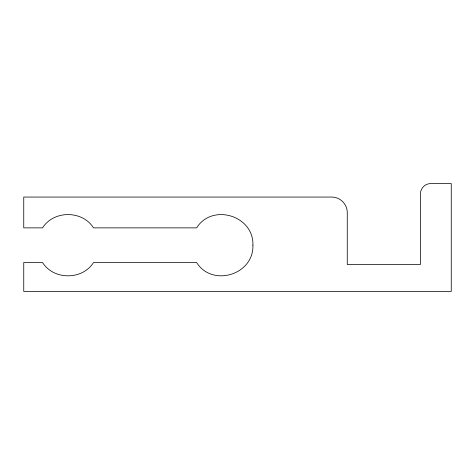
<?xml version="1.0" encoding="UTF-8"?>
<svg xmlns="http://www.w3.org/2000/svg" width="475" height="475" viewBox="0 0 475 475"><rect width="100%" height="100%" fill="white"/><g stroke="black" fill="none" stroke-linecap="round" stroke-linejoin="round"><path stroke-width="0.71" d="M252.908 245.201C254.012 274.687 212.289 287.535 196.62 262.533L93.516 262.533C82.395 280.256 53.687 280.256 42.566 262.533L23.75 262.533L23.75 291.418L451.25 291.418L451.25 183.582L430.611 183.582C425.167 183.546 420.405 188.308 420.44 193.752L420.44 264.462L347.261 264.462L347.261 212.467C347.314 204.22 340.106 197.012 331.859 197.06L23.75 197.06L23.75 227.869L42.566 227.869C53.687 210.152 82.395 210.152 93.516 227.869L196.62 227.869C212.289 202.873 254.012 215.715 252.908 245.201"/></g></svg>
